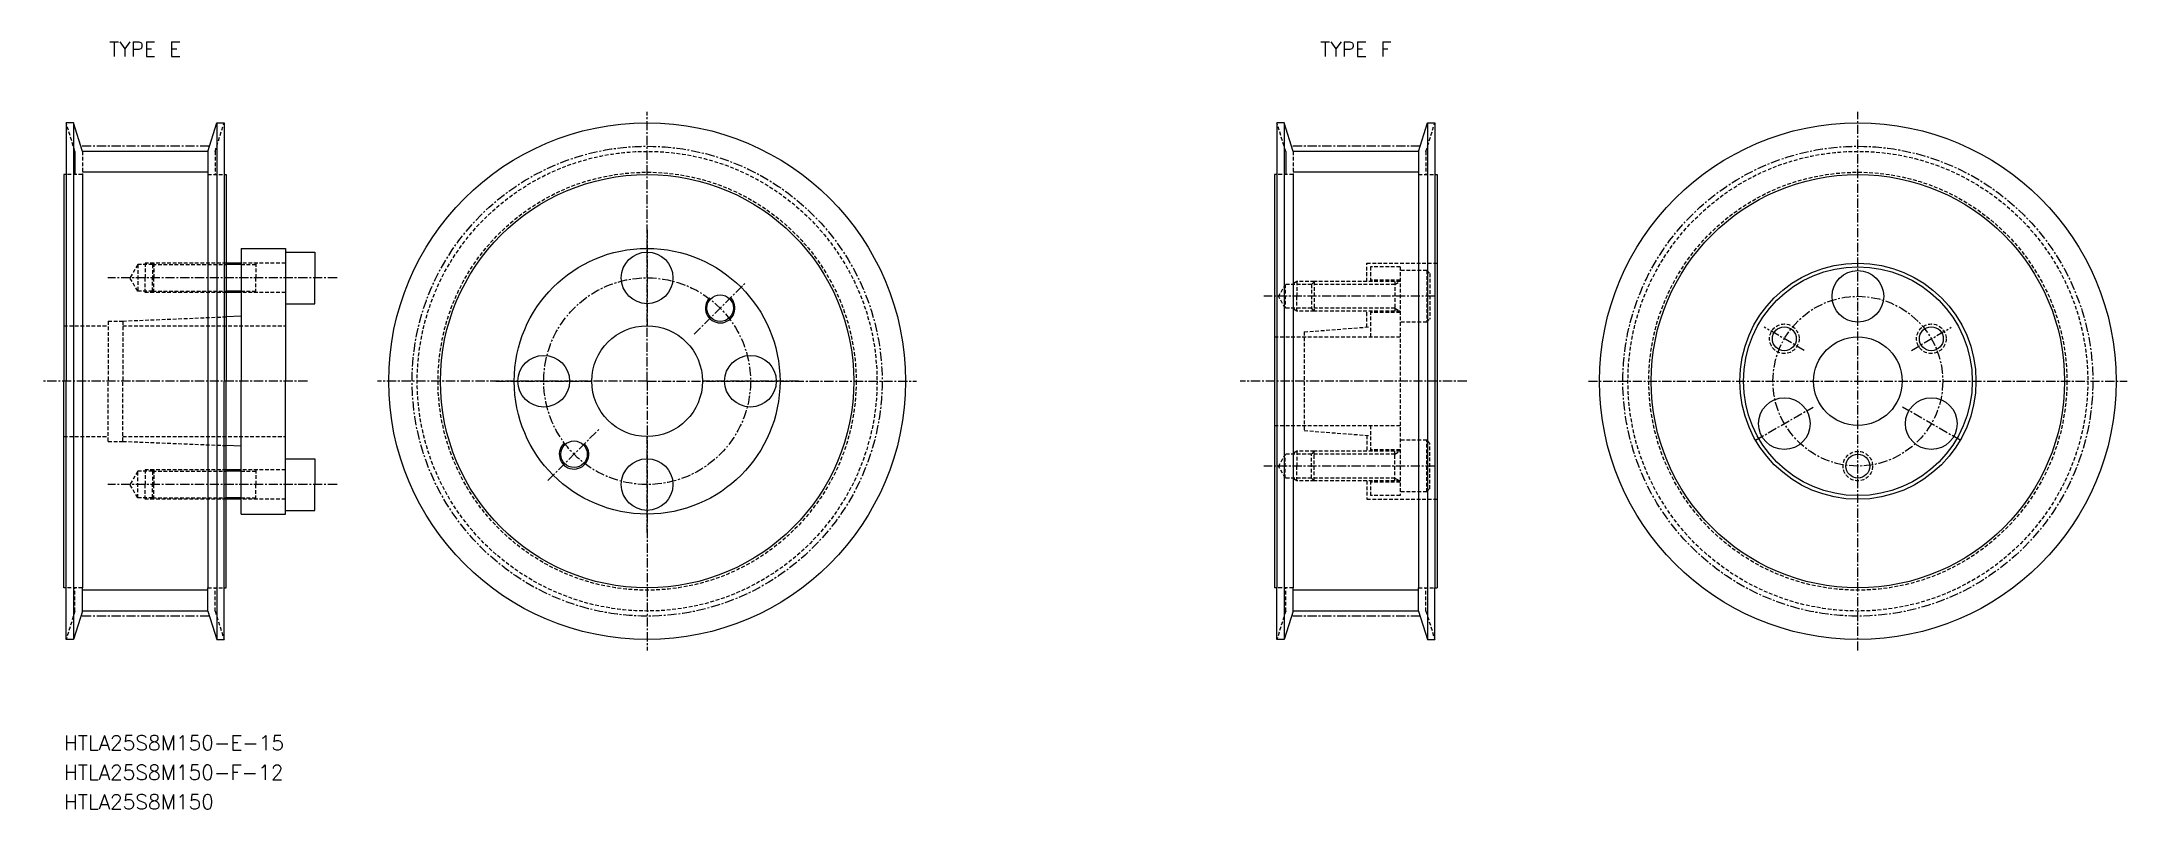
# Model space of a CAD drawing. Extents: x 3846 to 4128, y 9542 to 9646.
import ezdxf
from ezdxf.enums import TextEntityAlignment as Align

# ---------------------------------------------------------------- set-up
doc = ezdxf.new("R2010")
doc.units = 0
doc.linetypes.add('CENTER', pattern=[2, 1.25, -0.25, 0.25, -0.25])
doc.linetypes.add('DASHED', pattern=[0.75, 0.5, -0.25])
doc.layers.get('0').update_dxf_attribs({"linetype": 'CONTINUOUS'})
doc.layers.add('CENTER', color=1, linetype='CENTER')
doc.styles.add('MISUMI', font='txt.shx')

msp = doc.modelspace()

# ---------------------------------------------------------------- linework, layer by layer
at = {"color": 3, "linetype": 'DASHED'}
for p, q in [((3850.43, 9630.79), (3849.23, 9634.65)), ((3869.43, 9630.79), (3870.63, 9634.65)), ((4014.43, 9630.79), (4013.23, 9634.65)), ((4033.43, 9630.79), (4034.63, 9634.65)), ((3851.43, 9630.79), (3851.43, 9627.65)), ((3869.43, 9630.79), (3869.43, 9627.65)), ((4015.43, 9630.79), (4015.43, 9627.65)), ((4033.43, 9630.79), (4033.43, 9627.65)), ((3851.43, 9627.65), (3849.23, 9627.65)), ((3868.43, 9627.65), (3870.63, 9627.65)), ((4015.43, 9627.65), (4013.23, 9627.65)), ((4032.43, 9627.65), (4034.63, 9627.65)), ((3858.93, 9615.45), (3857.89, 9613.65)), ((3858.93, 9611.85), (3857.89, 9613.65)), ((3858.93, 9615.45), (3858.93, 9611.85)), ((3860.93, 9615.45), (3858.93, 9615.45)), ((3859.93, 9615.65), (3859.93, 9613.65)), ((3861.13, 9615.65), (3859.93, 9615.65)), ((3859.93, 9611.65), (3859.93, 9613.65)), ((3861.13, 9615.65), (3860.93, 9615.45)), ((3860.93, 9615.45), (3860.93, 9613.65)), ((3860.93, 9615.45), (3870.93, 9615.45)), ((3860.93, 9611.85), (3860.93, 9613.65)), ((3861.13, 9615.65), (3861.13, 9613.65)), ((3870.93, 9615.65), (3861.13, 9615.65)), ((3861.13, 9611.65), (3861.13, 9613.65)), ((3878.93, 9615.65), (3872.93, 9615.65)), ((3872.93, 9615.45), (3874.93, 9615.45)), ((3874.93, 9615.65), (3874.93, 9613.65)), ((3874.93, 9611.65), (3874.93, 9613.65)), ((4025.43, 9615.65), (4034.93, 9615.65)), ((4025.43, 9613.15), (4025.43, 9615.65)), ((4029.93, 9615.15), (4025.93, 9615.15)), ((4025.93, 9615.15), (4025.93, 9613.15)), ((4029.93, 9615.15), (4029.93, 9584.15)), ((4033.53, 9614.65), (4029.93, 9614.65)), ((4033.53, 9614.65), (4033.53, 9607.65)), ((4033.53, 9614.65), (4033.93, 9614.25)), ((4033.93, 9614.25), (4033.93, 9608.05)), ((3860.93, 9611.85), (3858.93, 9611.85)), ((3861.13, 9611.65), (3859.93, 9611.65)), ((3861.13, 9611.65), (3860.93, 9611.85)), ((3860.93, 9611.85), (3870.93, 9611.85)), ((3870.93, 9611.65), (3861.13, 9611.65)), ((3872.93, 9611.85), (3874.93, 9611.85)), ((3878.93, 9611.65), (3872.93, 9611.65)), ((4014.37, 9612.77), (4013.44, 9611.15)), ((4014.37, 9609.53), (4013.44, 9611.15)), ((4014.37, 9612.77), (4014.37, 9609.53)), ((4017.93, 9612.77), (4014.37, 9612.77)), ((4015.93, 9613.15), (4015.27, 9612.77)), ((4015.93, 9613.15), (4015.93, 9611.15)), ((4018.3, 9613.15), (4015.93, 9613.15)), ((4015.93, 9609.15), (4015.93, 9611.15)), ((4017.93, 9612.77), (4018.3, 9613.15)), ((4029.23, 9612.77), (4017.93, 9612.77)), ((4017.93, 9612.77), (4017.93, 9609.53)), ((4029.93, 9613.15), (4018.3, 9613.15)), ((4018.3, 9613.15), (4018.3, 9609.15)), ((4029.93, 9613.35), (4025.93, 9613.35)), ((4029.23, 9613.15), (4029.23, 9609.15)), ((4029.23, 9612.77), (4029.88, 9613.15)), ((3856.93, 9607.8), (3870.93, 9608.37)), ((4017.93, 9609.53), (4014.37, 9609.53)), ((4015.93, 9609.15), (4015.27, 9609.53)), ((4018.3, 9609.15), (4015.93, 9609.15)), ((4029.23, 9609.53), (4017.93, 9609.53)), ((4018.3, 9609.15), (4017.93, 9609.53)), ((4029.93, 9609.15), (4018.3, 9609.15)), ((4025.43, 9606.98), (4025.43, 9609.15)), ((4025.93, 9609.15), (4025.93, 9605.65)), ((4029.93, 9608.95), (4025.93, 9608.95)), ((4029.23, 9609.53), (4029.88, 9609.15)), ((4033.53, 9607.65), (4033.93, 9608.05)), ((3848.93, 9607.15), (3854.93, 9607.15)), ((3854.93, 9607.8), (3856.93, 9607.8)), ((3854.93, 9607.8), (3854.93, 9599.65)), ((3856.93, 9607.8), (3856.93, 9599.65)), ((3856.93, 9607.15), (3878.93, 9607.15)), ((4012.93, 9605.65), (4029.93, 9605.65)), ((4016.93, 9606.33), (4025.93, 9607.02)), ((4016.93, 9606.33), (4016.93, 9592.96)), ((4033.53, 9607.65), (4029.93, 9607.65)), ((3854.93, 9591.5), (3854.93, 9599.65)), ((3856.93, 9591.5), (3856.93, 9599.65)), ((3848.93, 9592.15), (3854.93, 9592.15)), ((3854.93, 9591.5), (3856.93, 9591.5)), ((3856.93, 9592.15), (3878.93, 9592.15)), ((3856.93, 9591.5), (3870.93, 9590.93)), ((4012.93, 9593.65), (4029.93, 9593.65)), ((4016.93, 9592.96), (4025.93, 9592.27)), ((4025.43, 9592.31), (4025.43, 9590.15)), ((4025.93, 9593.65), (4025.93, 9590.15)), ((4033.53, 9591.65), (4029.93, 9591.65)), ((4033.53, 9584.65), (4033.53, 9591.65)), ((4033.53, 9591.65), (4033.93, 9591.25)), ((4033.93, 9585.05), (4033.93, 9591.25)), ((4014.37, 9589.77), (4013.44, 9588.15)), ((4014.37, 9586.53), (4013.44, 9588.15)), ((4014.37, 9586.53), (4014.37, 9589.77)), ((4017.93, 9589.77), (4014.37, 9589.77)), ((4015.93, 9590.15), (4015.27, 9589.77)), ((4015.93, 9590.15), (4015.93, 9588.15)), ((4018.3, 9590.15), (4015.93, 9590.15)), ((4015.93, 9586.15), (4015.93, 9588.15)), ((4018.3, 9590.15), (4017.93, 9589.77)), ((4029.23, 9589.77), (4017.93, 9589.77)), ((4017.93, 9586.53), (4017.93, 9589.77)), ((4029.93, 9590.15), (4018.3, 9590.15)), ((4018.3, 9586.15), (4018.3, 9590.15)), ((4029.93, 9590.35), (4025.93, 9590.35)), ((4029.23, 9586.15), (4029.23, 9590.15)), ((4029.23, 9589.77), (4029.88, 9590.15)), ((3858.93, 9587.45), (3857.89, 9585.65)), ((3858.93, 9583.85), (3857.89, 9585.65)), ((3858.93, 9583.85), (3858.93, 9587.45)), ((3860.93, 9587.45), (3858.93, 9587.45)), ((3859.93, 9587.65), (3859.93, 9585.65)), ((3861.13, 9587.65), (3859.93, 9587.65)), ((3859.93, 9583.65), (3859.93, 9585.65)), ((3861.13, 9587.65), (3860.93, 9587.45)), ((3860.93, 9587.45), (3860.93, 9585.65)), ((3860.93, 9587.45), (3870.93, 9587.45)), ((3860.93, 9583.85), (3860.93, 9585.65)), ((3861.13, 9587.65), (3861.13, 9585.65)), ((3870.93, 9587.65), (3861.13, 9587.65)), ((3861.13, 9583.65), (3861.13, 9585.65)), ((3878.93, 9587.65), (3872.93, 9587.65)), ((3872.93, 9587.45), (3874.93, 9587.45)), ((3874.93, 9587.65), (3874.93, 9585.65)), ((3874.93, 9583.65), (3874.93, 9585.65)), ((4017.93, 9586.53), (4014.37, 9586.53)), ((4015.93, 9586.15), (4015.27, 9586.53)), ((4018.3, 9586.15), (4015.93, 9586.15)), ((4029.23, 9586.53), (4017.93, 9586.53)), ((4017.93, 9586.53), (4018.3, 9586.15)), ((4029.93, 9586.15), (4018.3, 9586.15)), ((4025.43, 9586.15), (4025.43, 9583.65)), ((4025.93, 9586.15), (4025.93, 9584.15)), ((4029.93, 9585.95), (4025.93, 9585.95)), ((4029.23, 9586.53), (4029.88, 9586.15)), ((3860.93, 9583.85), (3858.93, 9583.85)), ((3861.13, 9583.65), (3859.93, 9583.65)), ((3861.13, 9583.65), (3860.93, 9583.85)), ((3860.93, 9583.85), (3870.93, 9583.85)), ((3870.93, 9583.65), (3861.13, 9583.65)), ((3872.93, 9583.85), (3874.93, 9583.85)), ((3878.93, 9583.65), (3872.93, 9583.65)), ((4025.43, 9583.65), (4034.93, 9583.65)), ((4029.93, 9584.15), (4025.93, 9584.15)), ((4033.53, 9584.65), (4029.93, 9584.65)), ((4033.53, 9584.65), (4033.93, 9585.05)), ((3851.43, 9571.65), (3849.23, 9571.65)), ((3850.43, 9568.5), (3850.43, 9571.65)), ((3868.43, 9571.65), (3870.63, 9571.65)), ((3869.43, 9568.5), (3869.43, 9571.65)), ((4015.43, 9571.65), (4013.23, 9571.65)), ((4014.43, 9568.5), (4014.43, 9571.65)), ((4032.43, 9571.65), (4034.63, 9571.65)), ((4033.43, 9568.5), (4033.43, 9571.65)), ((3850.43, 9568.5), (3849.23, 9564.65)), ((3869.43, 9568.5), (3870.63, 9564.65)), ((4014.43, 9568.5), (4013.23, 9564.65)), ((4033.43, 9568.5), (4034.63, 9564.65))]:
    msp.add_line(p, q, dxfattribs=at)
at = {"color": 7, "linetype": 'CONTINUOUS'}
for p, q in [((3850.23, 9634.65), (3849.23, 9634.65)), ((3849.23, 9634.65), (3849.23, 9627.65)), ((3851.43, 9630.79), (3850.23, 9634.65)), ((3850.23, 9634.65), (3850.23, 9564.65)), ((3868.43, 9630.79), (3869.63, 9634.65)), ((3869.63, 9634.65), (3870.63, 9634.65)), ((3869.63, 9634.65), (3869.63, 9564.65)), ((3870.63, 9634.65), (3870.63, 9627.65)), ((4014.23, 9634.65), (4013.23, 9634.65)), ((4013.23, 9634.65), (4013.23, 9627.65)), ((4015.43, 9630.79), (4014.23, 9634.65)), ((4014.23, 9634.65), (4014.23, 9564.65)), ((4032.43, 9630.79), (4033.63, 9634.65)), ((4033.63, 9634.65), (4034.63, 9634.65)), ((4033.63, 9634.65), (4033.63, 9564.65)), ((4034.63, 9634.65), (4034.63, 9627.65)), ((3850.43, 9630.79), (3850.43, 9627.65)), ((3868.43, 9630.79), (3851.43, 9630.79)), ((3868.43, 9630.79), (3868.43, 9627.65)), ((4014.43, 9630.79), (4014.43, 9627.65)), ((4032.43, 9630.79), (4015.43, 9630.79)), ((4032.43, 9630.79), (4032.43, 9627.65)), ((3849.23, 9627.65), (3848.93, 9627.65)), ((3848.93, 9627.65), (3848.93, 9599.65)), ((3849.23, 9627.65), (3849.23, 9599.65)), ((3851.43, 9627.65), (3851.43, 9571.65)), ((3868.43, 9627.65), (3868.43, 9571.65)), ((3870.63, 9627.65), (3870.93, 9627.65)), ((3870.63, 9627.65), (3870.63, 9599.65)), ((3870.93, 9627.65), (3870.93, 9615.65)), ((4013.23, 9627.65), (4012.93, 9627.65)), ((4012.93, 9627.65), (4012.93, 9571.65)), ((4013.23, 9627.65), (4013.23, 9571.65)), ((4015.43, 9627.65), (4015.43, 9571.65)), ((4032.43, 9627.65), (4032.43, 9571.65)), ((4034.63, 9627.65), (4034.93, 9627.65)), ((4034.63, 9627.65), (4034.63, 9571.65)), ((4034.93, 9627.65), (4034.93, 9571.65)), ((3872.93, 9617.65), (3872.93, 9615.65)), ((3872.93, 9617.65), (3878.93, 9617.65)), ((3878.93, 9617.65), (3878.93, 9617.15)), ((3878.93, 9617.15), (3882.93, 9617.15)), ((3878.93, 9617.15), (3878.93, 9610.15)), ((3882.93, 9617.15), (3882.93, 9613.65)), ((3870.93, 9615.65), (3870.93, 9611.65)), ((3872.93, 9615.65), (3870.93, 9615.65)), ((3872.93, 9615.65), (3872.93, 9611.65)), ((3882.93, 9610.15), (3882.93, 9613.65)), ((3872.93, 9611.65), (3870.93, 9611.65)), ((3870.93, 9611.65), (3870.93, 9608.37)), ((3872.93, 9611.65), (3872.93, 9608.45)), ((3872.93, 9608.45), (3870.93, 9608.37)), ((3870.93, 9608.37), (3870.93, 9599.65)), ((3872.93, 9608.45), (3872.93, 9599.65)), ((3878.93, 9610.15), (3882.93, 9610.15)), ((3878.93, 9610.15), (3878.93, 9599.65)), ((3848.93, 9571.65), (3848.93, 9599.65)), ((3849.23, 9571.65), (3849.23, 9599.65)), ((3870.63, 9571.65), (3870.63, 9599.65)), ((3870.93, 9590.93), (3870.93, 9599.65)), ((3872.93, 9590.85), (3872.93, 9599.65)), ((3878.93, 9589.15), (3878.93, 9599.65)), ((3872.93, 9590.85), (3870.93, 9590.93)), ((3870.93, 9587.65), (3870.93, 9590.93)), ((3872.93, 9587.65), (3872.93, 9590.85)), ((3878.93, 9589.15), (3882.93, 9589.15)), ((3878.93, 9582.15), (3878.93, 9589.15)), ((3882.93, 9589.15), (3882.93, 9585.65)), ((3870.93, 9583.65), (3870.93, 9587.65)), ((3872.93, 9587.65), (3870.93, 9587.65)), ((3872.93, 9583.65), (3872.93, 9587.65)), ((3882.93, 9582.15), (3882.93, 9585.65)), ((3872.93, 9583.65), (3870.93, 9583.65)), ((3870.93, 9571.65), (3870.93, 9583.65)), ((3872.93, 9581.65), (3872.93, 9583.65)), ((3872.93, 9581.65), (3878.93, 9581.65)), ((3878.93, 9582.15), (3882.93, 9582.15)), ((3878.93, 9581.65), (3878.93, 9582.15)), ((3849.23, 9571.65), (3848.93, 9571.65)), ((3849.23, 9564.65), (3849.23, 9571.65)), ((3851.43, 9568.5), (3851.43, 9571.65)), ((3868.43, 9568.5), (3868.43, 9571.65)), ((3870.63, 9571.65), (3870.93, 9571.65)), ((3870.63, 9564.65), (3870.63, 9571.65)), ((4013.23, 9571.65), (4012.93, 9571.65)), ((4013.23, 9564.65), (4013.23, 9571.65)), ((4015.43, 9568.5), (4015.43, 9571.65)), ((4032.43, 9568.5), (4032.43, 9571.65)), ((4034.63, 9571.65), (4034.93, 9571.65)), ((4034.63, 9564.65), (4034.63, 9571.65)), ((3851.43, 9568.5), (3850.23, 9564.65)), ((3868.43, 9568.5), (3851.43, 9568.5)), ((3868.43, 9568.5), (3869.63, 9564.65)), ((4015.43, 9568.5), (4014.23, 9564.65)), ((4032.43, 9568.5), (4015.43, 9568.5)), ((4032.43, 9568.5), (4033.63, 9564.65)), ((3850.23, 9564.65), (3849.23, 9564.65)), ((3869.63, 9564.65), (3870.63, 9564.65)), ((4014.23, 9564.65), (4013.23, 9564.65)), ((4033.63, 9564.65), (4034.63, 9564.65))]:
    msp.add_line(p, q, dxfattribs=at)
at = {"color": 3, "linetype": 'CONTINUOUS'}
for p, q in [((3868.43, 9627.96), (3851.43, 9627.96)), ((4032.43, 9627.96), (4015.43, 9627.96)), ((3868.43, 9571.33), (3851.43, 9571.33)), ((4032.43, 9571.33), (4015.43, 9571.33))]:
    msp.add_line(p, q, dxfattribs=at)
at = {"color": 3}
for p, q in [((3872.93, 9615.45), (3870.93, 9615.45)), ((3872.93, 9611.85), (3870.93, 9611.85)), ((3872.93, 9587.45), (3870.93, 9587.45)), ((3872.93, 9583.85), (3870.93, 9583.85))]:
    msp.add_line(p, q, dxfattribs=at)
at = {"color": 7, "linetype": 'CONTINUOUS'}
for centre, radius in [((3927.93, 9599.65), 35), ((4091.93, 9599.65), 35), ((3927.93, 9599.65), 28), ((4091.93, 9599.65), 28), ((3927.93, 9599.65), 18), ((3927.93, 9599.65), 18), ((3927.93, 9613.65), 3.5), ((4091.93, 9599.65), 16), ((4091.93, 9599.65), 15.5), ((4091.93, 9611.15), 3.5), ((3937.83, 9609.55), 1.8), ((3927.93, 9599.65), 7.5), ((4081.97, 9605.4), 1.62), ((4091.93, 9599.65), 6), ((4101.88, 9605.4), 1.62), ((3913.93, 9599.65), 3.5), ((3941.93, 9599.65), 3.5), ((4081.97, 9593.9), 3.5), ((4101.88, 9593.9), 3.5), ((3918.03, 9589.75), 1.8), ((3927.93, 9585.65), 3.5), ((4091.93, 9588.15), 1.62)]:
    msp.add_circle(centre, radius, dxfattribs=at)
at = {"color": 3, "linetype": 'DASHED'}
for centre, radius in [((3927.93, 9599.65), 31.14), ((4091.93, 9599.65), 31.14), ((3927.93, 9599.65), 28.32), ((4091.93, 9599.65), 28.32), ((4081.97, 9605.4), 2), ((4101.88, 9605.4), 2), ((4091.93, 9588.15), 2)]:
    msp.add_circle(centre, radius, dxfattribs=at)
at = {"color": 3}
for centre in [(3937.83, 9609.55), (3918.03, 9589.75)]:
    msp.add_arc(centre, 2, 135, 47, dxfattribs=at)
at = {"layer": 'CENTER', "color": 1, "linetype": 'CENTER'}
for p, q in [((3927.93, 9599.65), (3927.93, 9636.15)), ((4091.93, 9563.15), (4091.93, 9636.15)), ((3868.64, 9631.48), (3851.21, 9631.48)), ((4032.64, 9631.48), (4015.21, 9631.48)), ((3927.93, 9620.15), (3927.93, 9607.15)), ((3885.93, 9613.65), (3854.89, 9613.65)), ((3934.29, 9606.01), (3941.36, 9613.08)), ((4034.61, 9611.15), (4011.47, 9611.15)), ((4084.67, 9603.83), (4079.26, 9606.96)), ((4099.18, 9603.83), (4104.59, 9606.96)), ((3881.93, 9599.65), (3845.93, 9599.65)), ((3927.93, 9599.65), (3891.43, 9599.65)), ((3907.43, 9599.65), (3920.43, 9599.65)), ((3927.93, 9599.65), (3927.93, 9563.15)), ((3927.93, 9599.65), (3964.43, 9599.65)), ((3948.43, 9599.65), (3935.43, 9599.65)), ((4038.97, 9599.65), (4008.28, 9599.65)), ((4055.43, 9599.65), (4128.43, 9599.65)), ((4078.07, 9591.65), (4085.86, 9596.15)), ((4105.78, 9591.65), (4097.99, 9596.15)), ((3914.49, 9586.21), (3921.56, 9593.28)), ((3927.93, 9579.15), (3927.93, 9592.15)), ((4034.61, 9588.15), (4011.47, 9588.15)), ((3885.93, 9585.65), (3854.89, 9585.65)), ((3868.64, 9567.82), (3851.21, 9567.82)), ((4032.64, 9567.82), (4015.21, 9567.82))]:
    msp.add_line(p, q, dxfattribs=at)
for centre, radius in [((3927.93, 9599.65), 31.83), ((4091.93, 9599.65), 31.83), ((3927.93, 9599.65), 14), ((4091.93, 9599.65), 11.5)]:
    msp.add_circle(centre, radius, dxfattribs=at)

# ---------------------------------------------------------------- texts
at = {"color": 7, "linetype": 'CONTINUOUS', "style": 'MISUMI'}
for s, p in [('TYPE E', (3859.93, 9644.65)), ('TYPE F', (4023.93, 9644.65))]:
    msp.add_text(s, height=2, dxfattribs=at).set_placement(p, align=Align.MIDDLE_CENTER)
for s, p in [('HTLA25S8M150-E-15', (3848.93, 9549.65)), ('HTLA25S8M150-F-12', (3848.93, 9545.65)), ('HTLA25S8M150', (3848.93, 9541.65))]:
    msp.add_text(s, height=2, dxfattribs=at).set_placement(p)

doc.saveas('drawing.dxf')
